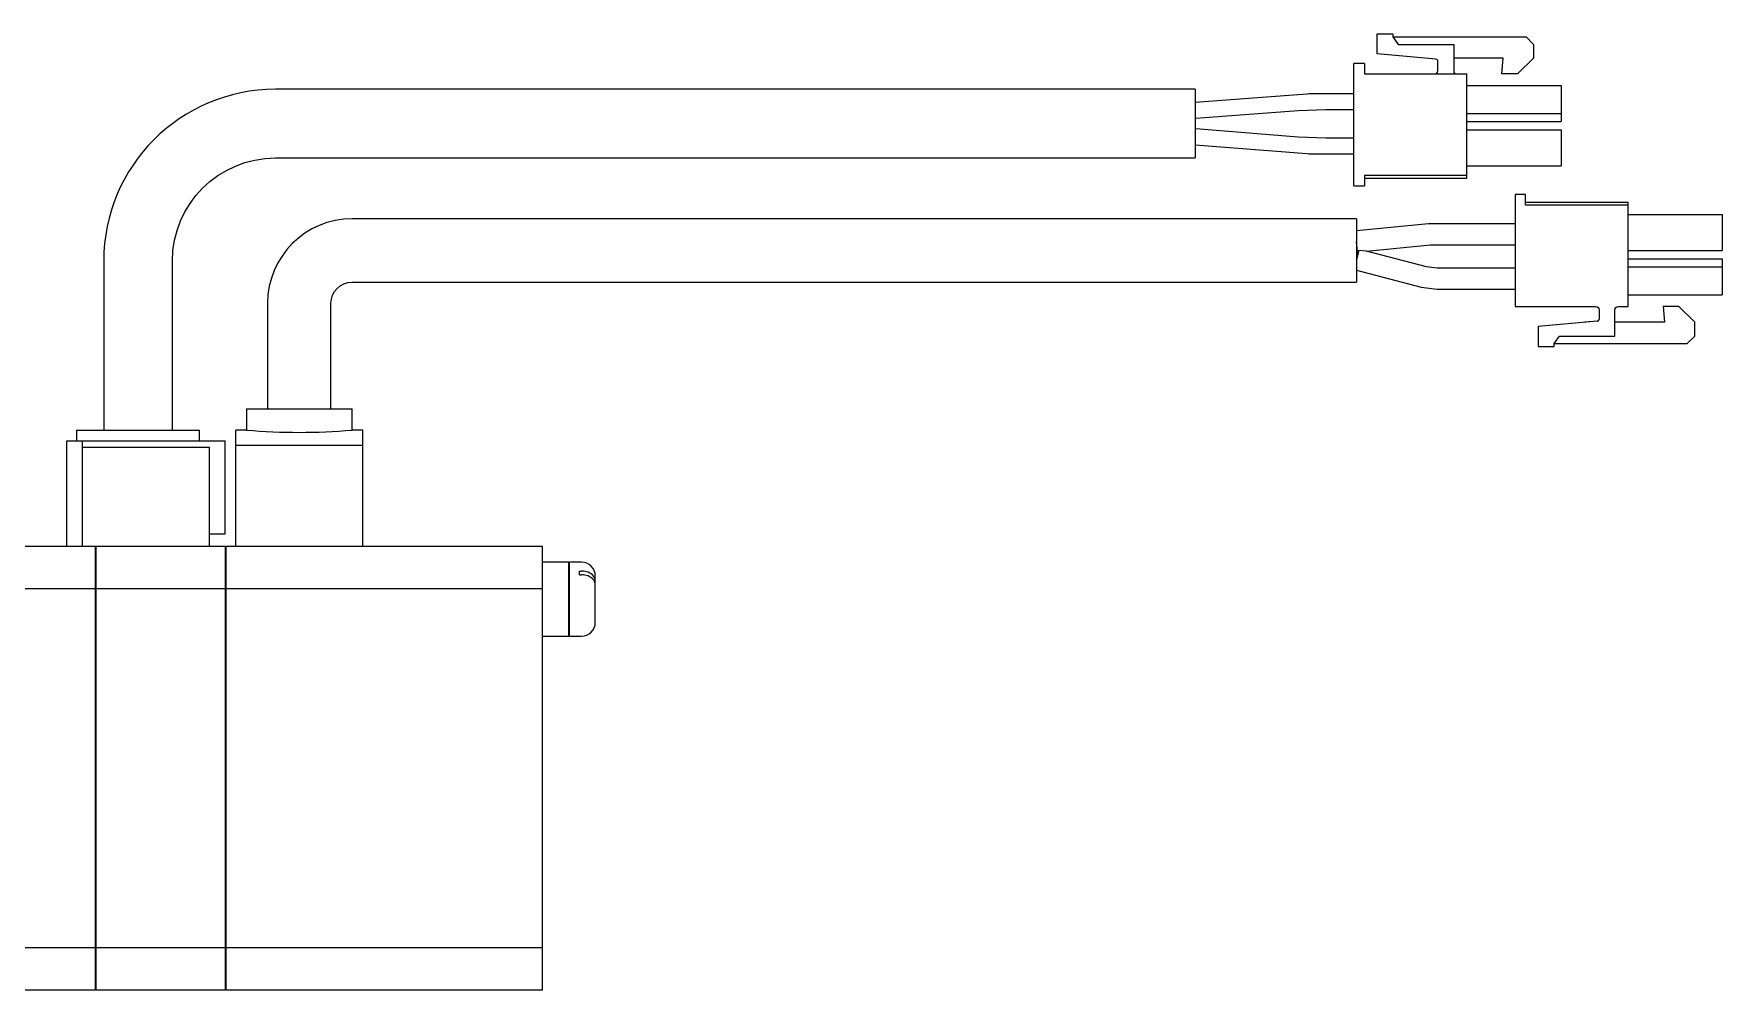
# Model space of a CAD drawing. Extents: x 0 to 1659, y -8 to 1394.
# Drawn here: x 1499.7 to 1659.4, y 588.5 to 679 of the extents above; entities that cross this region are included whole.
import ezdxf

# ---------------------------------------------------------------- set-up
doc = ezdxf.new("R2010")
doc.units = 0
doc.header["$LTSCALE"] = 0.5
doc.layers.add('MSM_CONTINUOUS', color=7, linetype='CONTINUOUS')

msp = doc.modelspace()

# ---------------------------------------------------------------- linework, layer by layer
at = {"layer": 'MSM_CONTINUOUS'}
for p, q in [((1626.76, 677.06), (1626.76, 678.97)), ((1626.76, 678.97), (1628.26, 678.97)), ((1628.26, 678.97), (1628.26, 678.67)), ((1628.26, 678.67), (1628.76, 677.97)), ((1628.26, 678.67), (1640.86, 678.67)), ((1628.76, 677.97), (1634.01, 677.97)), ((1634.01, 677.97), (1634.01, 675.47)), ((1640.86, 678.67), (1641.56, 677.97)), ((1641.56, 677.97), (1641.56, 676.67)), ((1625.56, 676.17), (1624.56, 676.17)), ((1624.56, 664.57), (1624.56, 676.17)), ((1625.56, 676.17), (1625.56, 675.17)), ((1632.33, 676.57), (1626.76, 677.06)), ((1632.51, 675.47), (1632.51, 676.37)), ((1638.69, 676.67), (1634.01, 676.67)), ((1638.56, 675.17), (1638.69, 676.67)), ((1641.56, 676.67), (1640.06, 675.17)), ((1625.56, 675.17), (1635.26, 675.17)), ((1635.26, 665.32), (1635.26, 675.17)), ((1635.26, 674.07), (1644.16, 674.07)), ((1640.06, 675.17), (1638.56, 675.17)), ((1644.16, 674.07), (1644.16, 670.67)), ((1609.56, 673.72), (1522.56, 673.72)), ((1609.56, 673.72), (1609.56, 667.22)), ((1620.13, 673.27), (1609.56, 672.48)), ((1624.56, 673.3), (1620.94, 673.3)), ((1609.62, 670.98), (1619.3, 671.7)), ((1619.3, 671.7), (1621.93, 671.8)), ((1621.93, 671.8), (1624.56, 671.8)), ((1635.26, 671.42), (1644.16, 671.42)), ((1619.3, 669.2), (1609.62, 669.97)), ((1635.26, 670.67), (1644.16, 670.67)), ((1635.26, 669.87), (1644.16, 669.87)), ((1644.16, 669.87), (1644.16, 666.47)), ((1609.56, 668.47), (1620.11, 667.63)), ((1621.93, 669.1), (1619.3, 669.2)), ((1624.56, 669.1), (1621.93, 669.1)), ((1522.56, 667.22), (1609.56, 667.22)), ((1620.96, 667.6), (1624.56, 667.6)), ((1635.26, 666.47), (1644.16, 666.47)), ((1624.56, 664.57), (1625.56, 664.57)), ((1635.26, 665.57), (1625.56, 665.57)), ((1625.56, 665.57), (1625.56, 664.57)), ((1625.56, 665.32), (1635.26, 665.32)), ((1639.81, 663.77), (1639.81, 653.17)), ((1640.81, 663.77), (1639.81, 663.77)), ((1640.81, 663.77), (1639.81, 663.77)), ((1640.81, 662.77), (1640.81, 663.77)), ((1650.51, 663.02), (1640.81, 663.02)), ((1650.51, 662.77), (1650.51, 663.02)), ((1624.81, 661.47), (1529.81, 661.47)), ((1624.81, 661.47), (1624.81, 655.47)), ((1650.51, 662.77), (1640.81, 662.77)), ((1650.51, 662.77), (1640.81, 662.77)), ((1650.51, 653.17), (1650.51, 662.77)), ((1650.51, 661.87), (1659.41, 661.87)), ((1650.51, 661.87), (1659.41, 661.87)), ((1659.41, 661.87), (1659.41, 658.47)), ((1631.62, 660.98), (1624.81, 660.33)), ((1631.91, 661), (1631.62, 660.98)), ((1639.81, 661), (1631.91, 661)), ((1624.91, 658.33), (1624.81, 659.32)), ((1624.81, 657.62), (1625.03, 658.47)), ((1625, 658.34), (1624.81, 657.62)), ((1624.91, 658.33), (1625, 658.34)), ((1625, 658.34), (1625.03, 658.47)), ((1625.03, 658.47), (1625, 658.34)), ((1625.76, 658.41), (1625.03, 658.47)), ((1625.76, 658.41), (1631.81, 658.99)), ((1631.44, 656.93), (1625.76, 658.41)), ((1631.81, 658.99), (1631.91, 659)), ((1631.91, 659), (1639.81, 659)), ((1650.51, 658.47), (1659.41, 658.47)), ((1506.31, 657.47), (1506.31, 641.47)), ((1512.81, 641.47), (1512.81, 657.47)), ((1624.81, 656.59), (1630.94, 654.99)), ((1632.45, 656.8), (1631.44, 656.93)), ((1639.81, 656.8), (1632.45, 656.8)), ((1650.51, 657.67), (1659.41, 657.67)), ((1650.51, 657.67), (1659.41, 657.67)), ((1650.51, 656.92), (1659.41, 656.92)), ((1659.41, 657.67), (1659.41, 654.27)), ((1529.81, 655.47), (1624.81, 655.47)), ((1630.94, 654.99), (1632.45, 654.8)), ((1521.81, 653.47), (1521.81, 643.47)), ((1527.81, 643.47), (1527.81, 653.47)), ((1632.45, 654.8), (1639.81, 654.8)), ((1650.51, 654.27), (1659.41, 654.27)), ((1639.81, 653.17), (1647.46, 653.17)), ((1647.58, 651.77), (1642.01, 651.29)), ((1647.58, 651.77), (1642.01, 651.29)), ((1647.58, 651.77), (1646.43, 651.67)), ((1647.58, 651.77), (1646.43, 651.67)), ((1646.43, 651.67), (1646.43, 651.67)), ((1647.76, 652.87), (1647.76, 651.97)), ((1649.26, 650.37), (1649.26, 652.87)), ((1653.94, 651.67), (1649.26, 651.67)), ((1653.94, 651.67), (1649.26, 651.67)), ((1649.56, 653.17), (1650.51, 653.17)), ((1653.81, 653.17), (1653.94, 651.67)), ((1655.31, 653.17), (1653.81, 653.17)), ((1655.31, 653.17), (1653.81, 653.17)), ((1656.81, 651.67), (1655.31, 653.17)), ((1656.81, 651.67), (1655.31, 653.17)), ((1656.81, 650.37), (1656.81, 651.67)), ((1642.01, 651.29), (1642.01, 649.37)), ((1643.51, 649.67), (1644.01, 650.37)), ((1644.01, 650.37), (1649.26, 650.37)), ((1656.11, 649.67), (1656.81, 650.37)), ((1642.01, 649.37), (1643.51, 649.37)), ((1643.51, 649.37), (1643.51, 649.67)), ((1643.51, 649.67), (1656.11, 649.67)), ((1519.81, 643.47), (1529.81, 643.47)), ((1519.81, 643.47), (1519.81, 641.47)), ((1529.81, 641.47), (1529.81, 643.47)), ((1502.81, 630.47), (1502.81, 640.47)), ((1502.81, 640.47), (1517.81, 640.47)), ((1503.74, 641.47), (1515.38, 641.47)), ((1503.74, 641.47), (1503.74, 640.47)), ((1504.31, 630.47), (1504.31, 640.47)), ((1515.38, 640.47), (1515.38, 641.47)), ((1517.81, 631.67), (1517.81, 640.47)), ((1518.81, 630.47), (1518.81, 641.47)), ((1519.81, 641.47), (1518.81, 641.47)), ((1530.81, 641.47), (1529.81, 641.47)), ((1530.81, 630.47), (1530.81, 641.47)), ((1504.31, 639.87), (1516.31, 639.87)), ((1516.31, 630.47), (1516.31, 639.87)), ((1518.81, 640.04), (1530.81, 640.04)), ((1516.31, 631.67), (1517.81, 631.67)), ((1517.81, 630.47), (1481.56, 630.47)), ((1505.51, 630.47), (1505.51, 588.47)), ((1505.56, 630.42), (1505.51, 630.42)), ((1505.56, 630.47), (1505.56, 588.47)), ((1517.81, 630.47), (1517.81, 588.47)), ((1517.86, 630.42), (1517.81, 630.42)), ((1517.86, 630.47), (1517.86, 588.47)), ((1547.81, 630.47), (1517.86, 630.47)), ((1547.81, 588.47), (1547.81, 630.47)), ((1550.31, 628.97), (1547.81, 628.97)), ((1550.31, 621.97), (1550.31, 628.97)), ((1550.36, 628.92), (1550.31, 628.92)), ((1550.36, 621.97), (1550.36, 628.97)), ((1551.51, 628.97), (1550.36, 628.97)), ((1551.31, 628.12), (1551.51, 628.12)), ((1551.31, 627.77), (1551.31, 628.12)), ((1551.31, 627.77), (1551.51, 627.77)), ((1505.51, 626.44), (1481.56, 626.44)), ((1505.56, 626.19), (1505.51, 626.19)), ((1517.81, 626.44), (1505.56, 626.44)), ((1517.86, 626.19), (1517.81, 626.19)), ((1547.81, 626.44), (1517.86, 626.44)), ((1552.81, 623.27), (1552.81, 627.67)), ((1547.81, 621.97), (1550.31, 621.97)), ((1550.31, 622.02), (1550.36, 622.02)), ((1550.36, 621.97), (1551.51, 621.97)), ((1505.56, 592.76), (1505.51, 592.76)), ((1517.86, 592.76), (1517.81, 592.76)), ((1505.51, 592.5), (1481.56, 592.5)), ((1517.81, 592.5), (1505.56, 592.5)), ((1547.81, 592.5), (1517.86, 592.5)), ((1505.51, 588.47), (1481.56, 588.47)), ((1505.56, 588.52), (1505.51, 588.52)), ((1517.81, 588.47), (1505.56, 588.47)), ((1517.86, 588.52), (1517.81, 588.52)), ((1547.81, 588.47), (1517.86, 588.47))]:
    msp.add_line(p, q, dxfattribs=at)
for points in [[(1609.62, 670.98, 0), (1609.62, 670.98, 0), (1609.62, 670.98, 0), (1609.62, 670.98, 0), (1609.62, 670.98, 0), (1609.62, 670.98, 0), (1609.61, 670.98, 0), (1609.61, 670.98, 0), (1609.61, 670.98, 0), (1609.61, 670.98, 0), (1609.61, 670.98, 0), (1609.61, 670.98, 0), (1609.61, 670.98, 0), (1609.61, 670.98, 0), (1609.61, 670.98, 0), (1609.61, 670.98, 0), (1609.61, 670.98, 0), (1609.61, 670.98, 0), (1609.61, 670.98, 0), (1609.61, 670.98, 0), (1609.61, 670.98, 0), (1609.61, 670.98, 0), (1609.61, 670.98, 0), (1609.61, 670.98, 0), (1609.61, 670.98, 0), (1609.61, 670.98, 0), (1609.61, 670.98, 0), (1609.61, 670.98, 0), (1609.61, 670.98, 0), (1609.6, 670.98, 0), (1609.6, 670.98, 0), (1609.6, 670.98, 0), (1609.6, 670.98, 0), (1609.6, 670.98, 0), (1609.6, 670.98, 0), (1609.6, 670.98, 0), (1609.6, 670.98, 0), (1609.6, 670.98, 0), (1609.6, 670.98, 0), (1609.6, 670.98, 0), (1609.6, 670.98, 0), (1609.6, 670.98, 0), (1609.6, 670.98, 0), (1609.6, 670.98, 0), (1609.6, 670.98, 0), (1609.6, 670.98, 0), (1609.6, 670.98, 0), (1609.6, 670.98, 0), (1609.6, 670.98, 0), (1609.6, 670.98, 0), (1609.6, 670.98, 0), (1609.6, 670.98, 0), (1609.59, 670.98, 0), (1609.59, 670.98, 0), (1609.59, 670.98, 0), (1609.59, 670.98, 0), (1609.59, 670.98, 0), (1609.59, 670.98, 0), (1609.59, 670.98, 0), (1609.59, 670.98, 0), (1609.59, 670.98, 0), (1609.59, 670.98, 0), (1609.59, 670.98, 0), (1609.59, 670.98, 0), (1609.59, 670.98, 0), (1609.59, 670.98, 0), (1609.59, 670.98, 0), (1609.59, 670.98, 0), (1609.59, 670.98, 0), (1609.59, 670.98, 0), (1609.59, 670.98, 0), (1609.59, 670.98, 0), (1609.59, 670.98, 0), (1609.59, 670.98, 0), (1609.59, 670.98, 0), (1609.58, 670.98, 0), (1609.58, 670.98, 0), (1609.58, 670.98, 0), (1609.58, 670.98, 0), (1609.58, 670.98, 0), (1609.58, 670.98, 0), (1609.58, 670.99, 0), (1609.58, 670.99, 0), (1609.58, 670.99, 0), (1609.58, 670.99, 0), (1609.58, 670.99, 0), (1609.58, 670.99, 0), (1609.58, 670.99, 0), (1609.58, 670.99, 0), (1609.58, 670.99, 0), (1609.58, 670.99, 0), (1609.58, 670.99, 0), (1609.58, 670.99, 0), (1609.58, 670.99, 0), (1609.58, 670.99, 0), (1609.58, 670.99, 0), (1609.58, 670.99, 0), (1609.57, 670.99, 0), (1609.57, 670.99, 0), (1609.57, 670.99, 0), (1609.57, 670.99, 0), (1609.57, 670.99, 0), (1609.57, 670.99, 0), (1609.57, 670.99, 0), (1609.57, 670.99, 0), (1609.57, 670.99, 0), (1609.57, 670.99, 0), (1609.57, 670.99, 0), (1609.57, 670.99, 0), (1609.57, 670.99, 0), (1609.57, 670.99, 0), (1609.57, 670.99, 0), (1609.57, 671, 0), (1609.57, 671, 0), (1609.57, 671, 0), (1609.57, 671, 0), (1609.57, 671, 0), (1609.57, 671, 0), (1609.57, 671, 0), (1609.57, 671, 0), (1609.56, 671, 0), (1609.56, 671, 0), (1609.56, 671, 0), (1609.56, 671, 0), (1609.56, 671, 0), (1609.56, 671, 0), (1609.56, 671, 0), (1609.56, 671, 0), (1609.56, 671, 0)], [(1609.56, 669.94, 0), (1609.56, 669.94, 0), (1609.56, 669.94, 0), (1609.56, 669.94, 0), (1609.56, 669.94, 0), (1609.56, 669.95, 0), (1609.56, 669.95, 0), (1609.56, 669.95, 0), (1609.56, 669.95, 0), (1609.57, 669.95, 0), (1609.57, 669.95, 0), (1609.57, 669.95, 0), (1609.57, 669.95, 0), (1609.57, 669.95, 0), (1609.57, 669.95, 0), (1609.57, 669.95, 0), (1609.57, 669.95, 0), (1609.57, 669.95, 0), (1609.57, 669.95, 0), (1609.57, 669.95, 0), (1609.57, 669.95, 0), (1609.57, 669.95, 0), (1609.57, 669.95, 0), (1609.57, 669.95, 0), (1609.57, 669.95, 0), (1609.57, 669.95, 0), (1609.57, 669.95, 0), (1609.57, 669.95, 0), (1609.57, 669.95, 0), (1609.57, 669.96, 0), (1609.58, 669.96, 0), (1609.58, 669.96, 0), (1609.58, 669.96, 0), (1609.58, 669.96, 0), (1609.58, 669.96, 0), (1609.58, 669.96, 0), (1609.58, 669.96, 0), (1609.58, 669.96, 0), (1609.58, 669.96, 0), (1609.58, 669.96, 0), (1609.58, 669.96, 0), (1609.58, 669.96, 0), (1609.58, 669.96, 0), (1609.58, 669.96, 0), (1609.58, 669.96, 0), (1609.58, 669.96, 0), (1609.58, 669.96, 0), (1609.58, 669.96, 0), (1609.58, 669.96, 0), (1609.58, 669.96, 0), (1609.58, 669.96, 0), (1609.59, 669.96, 0), (1609.59, 669.96, 0), (1609.59, 669.96, 0), (1609.59, 669.96, 0), (1609.59, 669.96, 0), (1609.59, 669.96, 0), (1609.59, 669.96, 0), (1609.59, 669.96, 0), (1609.59, 669.96, 0), (1609.59, 669.96, 0), (1609.59, 669.96, 0), (1609.59, 669.96, 0), (1609.59, 669.97, 0), (1609.59, 669.97, 0), (1609.59, 669.97, 0), (1609.59, 669.97, 0), (1609.59, 669.97, 0), (1609.59, 669.97, 0), (1609.59, 669.97, 0), (1609.59, 669.97, 0), (1609.59, 669.97, 0), (1609.59, 669.97, 0), (1609.6, 669.97, 0), (1609.6, 669.97, 0), (1609.6, 669.97, 0), (1609.6, 669.97, 0), (1609.6, 669.97, 0), (1609.6, 669.97, 0), (1609.6, 669.97, 0), (1609.6, 669.97, 0), (1609.6, 669.97, 0), (1609.6, 669.97, 0), (1609.6, 669.97, 0), (1609.6, 669.97, 0), (1609.6, 669.97, 0), (1609.6, 669.97, 0), (1609.6, 669.97, 0), (1609.6, 669.97, 0), (1609.6, 669.97, 0), (1609.6, 669.97, 0), (1609.6, 669.97, 0), (1609.6, 669.97, 0), (1609.6, 669.97, 0), (1609.61, 669.97, 0), (1609.61, 669.97, 0), (1609.61, 669.97, 0), (1609.61, 669.97, 0), (1609.61, 669.97, 0), (1609.61, 669.97, 0), (1609.61, 669.97, 0), (1609.61, 669.97, 0), (1609.61, 669.97, 0), (1609.61, 669.97, 0), (1609.61, 669.97, 0), (1609.61, 669.97, 0), (1609.61, 669.97, 0), (1609.61, 669.97, 0), (1609.61, 669.97, 0), (1609.61, 669.97, 0), (1609.61, 669.97, 0), (1609.61, 669.97, 0), (1609.61, 669.97, 0), (1609.61, 669.97, 0), (1609.61, 669.97, 0), (1609.61, 669.97, 0), (1609.62, 669.97, 0), (1609.62, 669.97, 0), (1609.62, 669.97, 0), (1609.62, 669.97, 0), (1609.62, 669.97, 0), (1609.62, 669.97, 0), (1609.62, 669.97, 0), (1609.62, 669.97, 0), (1609.62, 669.97, 0), (1609.62, 669.97, 0), (1609.62, 669.97, 0), (1609.62, 669.97, 0), (1609.62, 669.97, 0)]]:
    msp.add_polyline3d(points, dxfattribs=at)
for centre, radius, start, end in [((1632.31, 676.37), 0.2, 0, 85), ((1632.21, 675.47), 0.3, 270, 0), ((1634.31, 675.47), 0.3, 180, 270), ((1522.56, 657.47), 16.25, 90, 180), ((1620.94, 662.55), 10.75, 90, 94.2892), ((1620.96, 678.35), 10.75, 265.452, 270), ((1529.81, 653.47), 8, 90, 180), ((1647.56, 651.97), 0.2, 275, 0), ((1647.56, 651.97), 0.2, 275, 0), ((1524.81, 701.26), 60, 265.2198, 274.7802), ((1551.51, 627.67), 1.3, 0, 90), ((1551.59, 626.72), 1.41, 41.3743, 92.8178), ((1551.6, 626.38), 1.39, 42.8199, 93.04), ((1552.06, 626.82), 0.754, 5.8166, 41.8939), ((1552.06, 627.17), 0.751, 1.7681, 38.8955), ((1551.51, 623.27), 1.3, 270, 0)]:
    msp.add_arc(centre, radius, start, end, dxfattribs=at)
at = {"layer": 'MSM_CONTINUOUS', "extrusion": (0, 0, -1)}
for centre, radius, start, end in [((-1522.56, 657.47), 9.75, 0, 90), ((-1529.81, 653.47), 2, 0, 90), ((-1647.46, 652.87), 0.3, 90, 180), ((-1647.56, 651.97), 0.2, 180, 265), ((-1649.56, 652.87), 0.3, 0, 90)]:
    msp.add_arc(centre, radius, start, end, dxfattribs=at)

doc.saveas('drawing.dxf')
